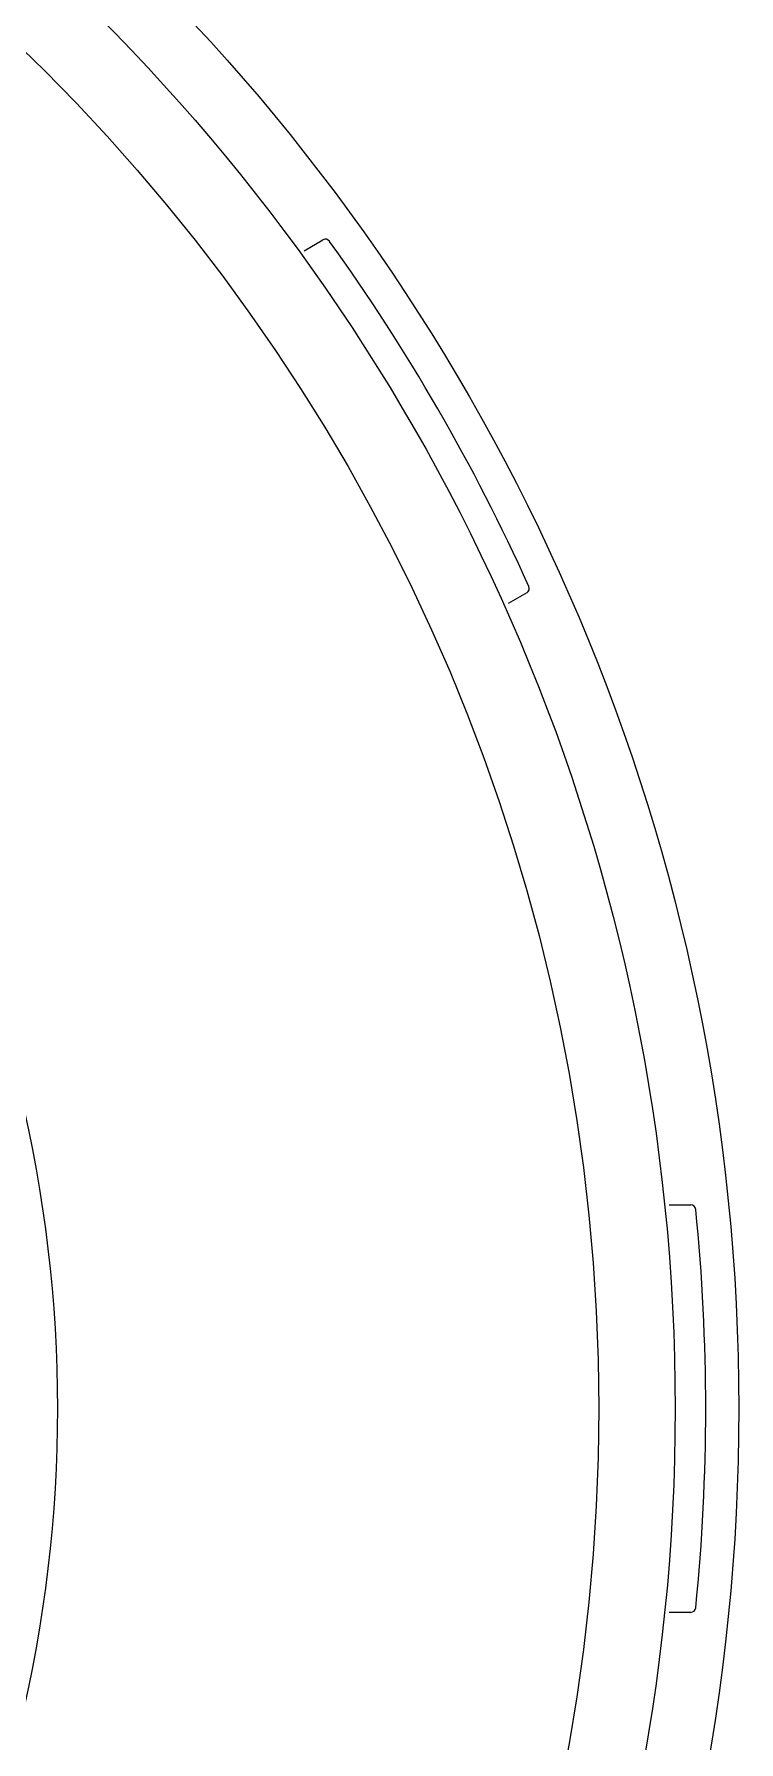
# Model space of a CAD drawing. Header units: inches. Extents: x 0 to 84, y -22 to 124.
# Drawn here: x 37.891 to 38.582, y 6.193 to 7.869 of the extents above; entities that cross this region are included whole.
import ezdxf

# ---------------------------------------------------------------- set-up
doc = ezdxf.new("R2010")
doc.units = ezdxf.units.IN
doc.header["$MEASUREMENT"] = 0
doc.layers.add('1', color=4, linetype='Continuous')

# ---------------------------------------------------------------- blocks, each defined once
blk = doc.blocks.new('FROG')
at = {"layer": '1', "color": 3, "lineweight": 5}
for p, q in [((1.5685, 1.1365), (1.5868, 1.1471)), ((1.7868, 0.8007), (1.7685, 0.7901)), ((1.9266, 0.2), (1.9478, 0.2)), ((1.9478, -0.2), (1.9266, -0.2))]:
    blk.add_line(p, q, dxfattribs=at)
at = {"layer": '1', "linetype": 'Continuous', "lineweight": 15}
for radius in [1.995, 1.9325, 1.8575]:
    blk.add_circle((0, 0), radius, dxfattribs=at)
at = {"layer": '1', "color": 3, "lineweight": 5}
for centre, radius, start, end in [((1.5893, 1.1428), 0.005, 35.7171, 120), ((0, 0), 1.9625, 24.2829, 35.7171), ((1.7843, 0.805), 0.005, 300, 24.2829), ((0, 0), 1.3265, 332.5926, 27.4074), ((1.9478, 0.195), 0.005, 5.7171, 90), ((0, 0), 1.9625, 354.2829, 5.7171), ((1.9478, -0.195), 0.005, 270, 354.2829)]:
    blk.add_arc(centre, radius, start, end, dxfattribs=at)
blk = doc.blocks.new('spa frog')
at = {"layer": '1'}
blk.add_blockref('FROG', (0, 0), dxfattribs=at)
blk = doc.blocks.new('2020 RELAY')
at = {"layer": '1'}
blk.add_blockref('spa frog', (36.5874, 6.0202), dxfattribs=at)

msp = doc.modelspace()

# ---------------------------------------------------------------- block references
msp.add_blockref('2020 RELAY', (0, 0.5))

doc.saveas('drawing.dxf')
